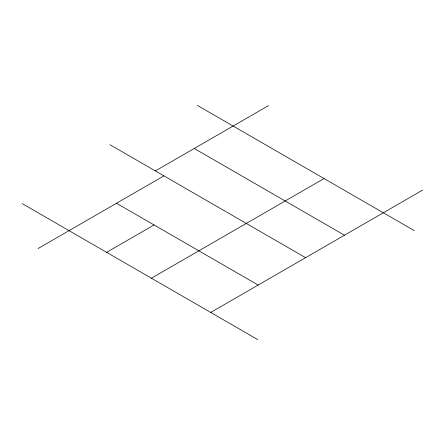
<?xml version="1.0" encoding="UTF-8"?>
<svg xmlns="http://www.w3.org/2000/svg" width="445" height="445" viewBox="0 0 445 445"><rect width="100%" height="100%" fill="white"/><g stroke="black" fill="none" stroke-linecap="round" stroke-linejoin="round"><path stroke-width="0.67" d="M155.366 170.93L268.507 105.615M38.059 248.549L163.932 175.875M106.611 252.337L154.053 224.947M151.417 278.208L324.043 178.54M210.719 312.446L422.75 190.026M197.38 105.409L414.301 230.649M194.243 148.485L344.474 235.221M109.904 144.681L305.598 257.666M116.495 203.265L258.156 285.056M22.25 203.632L257.738 339.591"/></g></svg>
